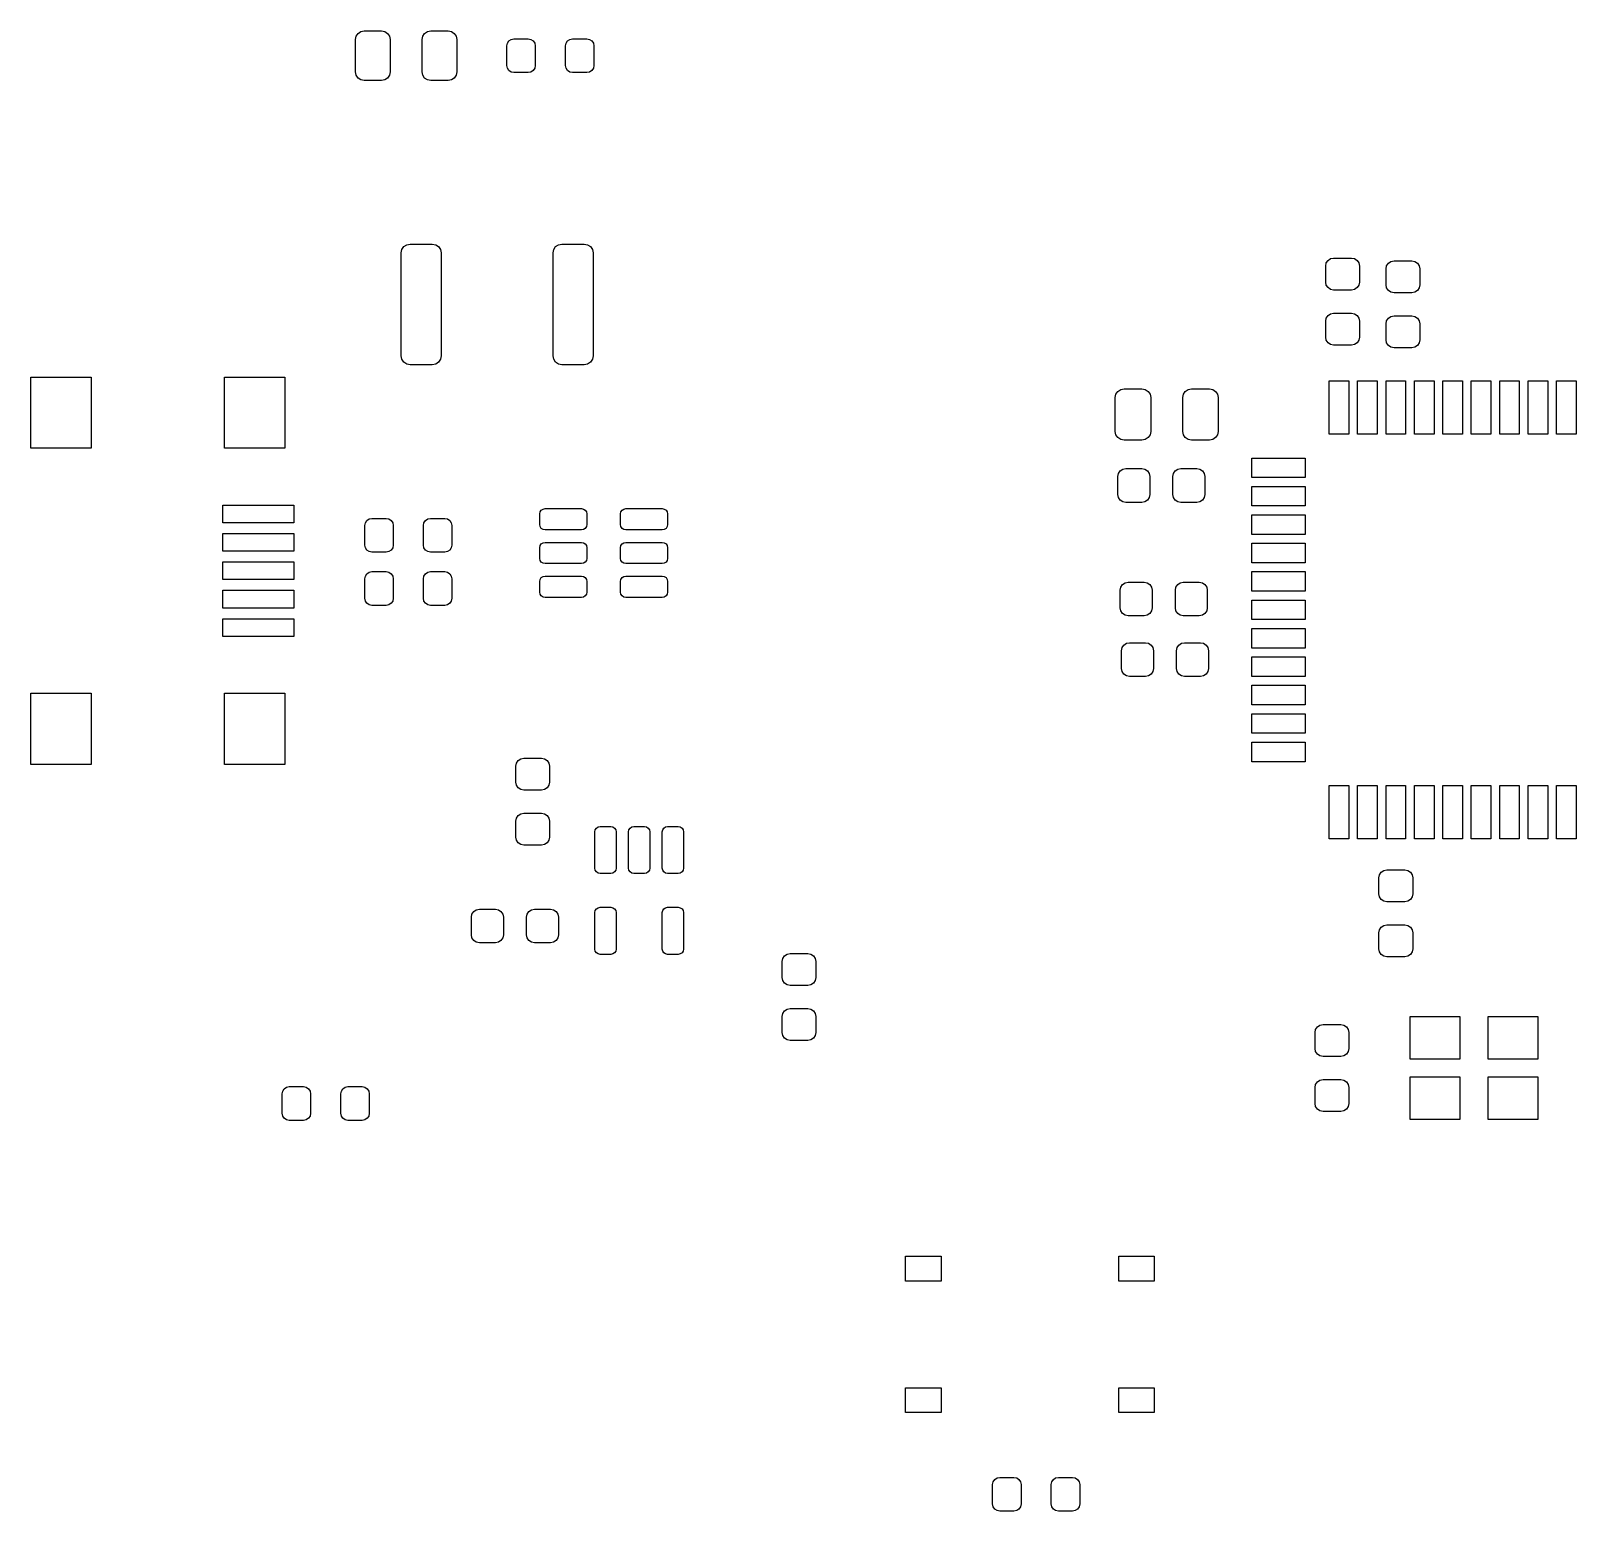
# Model space of a CAD drawing. Extents: x 98.9 to 186.3, y -141.5 to -56.6.
# Drawn here: x 98.88 to 142.38, y -141.47 to -99.8 of the extents above; entities that cross this region are included whole.
import ezdxf

# ---------------------------------------------------------------- set-up
doc = ezdxf.new("R2010")
doc.units = 0
doc.layers.add('BLACK', color=7, linetype='CONTINUOUS')

msp = doc.modelspace()

# ---------------------------------------------------------------- linework, layer by layer
at = {"layer": 'BLACK', "linetype": 'CONTINUOUS'}
for p, q in [((108.012, -100.044), (108.031, -99.9505)), ((108.012, -100.956), (108.012, -100.044)), ((108.031, -99.9505), (108.084, -99.8714)), ((108.084, -99.8714), (108.163, -99.8186)), ((108.163, -99.8186), (108.256, -99.8)), ((108.256, -99.8), (108.744, -99.8)), ((108.744, -99.8), (108.837, -99.8186)), ((108.837, -99.8186), (108.916, -99.8714)), ((108.916, -99.8714), (108.969, -99.9505)), ((108.969, -99.9505), (108.987, -100.044)), ((108.987, -100.044), (108.987, -100.956)), ((109.887, -100.044), (109.906, -99.9505)), ((109.887, -100.956), (109.887, -100.044)), ((109.906, -99.9505), (109.959, -99.8714)), ((109.959, -99.8714), (110.038, -99.8186)), ((110.038, -99.8186), (110.131, -99.8)), ((110.131, -99.8), (110.619, -99.8)), ((110.619, -99.8), (110.712, -99.8186)), ((110.712, -99.8186), (110.791, -99.8714)), ((110.791, -99.8714), (110.844, -99.9505)), ((110.844, -99.9505), (110.862, -100.044)), ((110.862, -100.044), (110.862, -100.956)), ((112.334, -100.084), (112.398, -100.04)), ((112.398, -100.04), (112.475, -100.025)), ((112.475, -100.025), (112.875, -100.025)), ((112.875, -100.025), (112.952, -100.04)), ((112.952, -100.04), (113.016, -100.084)), ((113.984, -100.084), (114.048, -100.04)), ((114.048, -100.04), (114.125, -100.025)), ((114.125, -100.025), (114.525, -100.025)), ((114.525, -100.025), (114.602, -100.04)), ((114.602, -100.04), (114.666, -100.084)), ((112.275, -100.225), (112.29, -100.148)), ((112.275, -100.775), (112.275, -100.225)), ((112.29, -100.148), (112.334, -100.084)), ((113.016, -100.084), (113.06, -100.148)), ((113.06, -100.148), (113.075, -100.225)), ((113.075, -100.225), (113.075, -100.775)), ((113.925, -100.225), (113.94, -100.148)), ((113.925, -100.775), (113.925, -100.225)), ((113.94, -100.148), (113.984, -100.084)), ((114.666, -100.084), (114.71, -100.148)), ((114.71, -100.148), (114.725, -100.225)), ((114.725, -100.225), (114.725, -100.775)), ((112.29, -100.852), (112.275, -100.775)), ((112.334, -100.916), (112.29, -100.852)), ((112.398, -100.96), (112.334, -100.916)), ((113.016, -100.916), (112.952, -100.96)), ((113.06, -100.852), (113.016, -100.916)), ((113.075, -100.775), (113.06, -100.852)), ((113.94, -100.852), (113.925, -100.775)), ((113.984, -100.916), (113.94, -100.852)), ((114.048, -100.96), (113.984, -100.916)), ((114.666, -100.916), (114.602, -100.96)), ((114.71, -100.852), (114.666, -100.916)), ((114.725, -100.775), (114.71, -100.852)), ((108.031, -101.05), (108.012, -100.956)), ((108.084, -101.129), (108.031, -101.05)), ((108.163, -101.181), (108.084, -101.129)), ((108.256, -101.2), (108.163, -101.181)), ((108.744, -101.2), (108.256, -101.2)), ((108.837, -101.181), (108.744, -101.2)), ((108.916, -101.129), (108.837, -101.181)), ((108.969, -101.05), (108.916, -101.129)), ((108.987, -100.956), (108.969, -101.05)), ((109.906, -101.05), (109.887, -100.956)), ((109.959, -101.129), (109.906, -101.05)), ((110.038, -101.181), (109.959, -101.129)), ((110.131, -101.2), (110.038, -101.181)), ((110.619, -101.2), (110.131, -101.2)), ((110.712, -101.181), (110.619, -101.2)), ((110.791, -101.129), (110.712, -101.181)), ((110.844, -101.05), (110.791, -101.129)), ((110.862, -100.956), (110.844, -101.05)), ((112.475, -100.975), (112.398, -100.96)), ((112.875, -100.975), (112.475, -100.975)), ((112.952, -100.96), (112.875, -100.975)), ((114.125, -100.975), (114.048, -100.96)), ((114.525, -100.975), (114.125, -100.975)), ((114.602, -100.96), (114.525, -100.975)), ((109.3, -106.05), (109.319, -105.954)), ((109.3, -108.95), (109.3, -106.05)), ((109.319, -105.954), (109.373, -105.873)), ((109.373, -105.873), (109.454, -105.819)), ((109.454, -105.819), (109.55, -105.8)), ((109.55, -105.8), (110.175, -105.8)), ((110.175, -105.8), (110.271, -105.819)), ((110.271, -105.819), (110.352, -105.873)), ((110.352, -105.873), (110.406, -105.954)), ((110.406, -105.954), (110.425, -106.05)), ((110.425, -106.05), (110.425, -108.95)), ((113.575, -106.05), (113.594, -105.954)), ((113.575, -108.95), (113.575, -106.05)), ((113.594, -105.954), (113.648, -105.873)), ((113.648, -105.873), (113.729, -105.819)), ((113.729, -105.819), (113.825, -105.8)), ((113.825, -105.8), (114.45, -105.8)), ((114.45, -105.8), (114.546, -105.819)), ((114.546, -105.819), (114.627, -105.873)), ((114.627, -105.873), (114.681, -105.954)), ((114.681, -105.954), (114.7, -106.05)), ((114.7, -106.05), (114.7, -108.95)), ((135.325, -106.42), (135.342, -106.334)), ((135.325, -106.87), (135.325, -106.42)), ((135.342, -106.334), (135.391, -106.261)), ((135.391, -106.261), (135.464, -106.212)), ((135.464, -106.212), (135.55, -106.195)), ((135.55, -106.195), (136.05, -106.195)), ((136.05, -106.195), (136.136, -106.212)), ((136.136, -106.212), (136.209, -106.261)), ((136.209, -106.261), (136.258, -106.334)), ((136.258, -106.334), (136.275, -106.42)), ((136.275, -106.42), (136.275, -106.87)), ((137.025, -106.5), (137.042, -106.414)), ((137.025, -106.95), (137.025, -106.5)), ((137.042, -106.414), (137.091, -106.341)), ((137.091, -106.341), (137.164, -106.292)), ((137.164, -106.292), (137.25, -106.275)), ((137.25, -106.275), (137.75, -106.275)), ((137.75, -106.275), (137.836, -106.292)), ((137.836, -106.292), (137.909, -106.341)), ((137.909, -106.341), (137.958, -106.414)), ((137.958, -106.414), (137.975, -106.5)), ((137.975, -106.5), (137.975, -106.95)), ((135.342, -106.956), (135.325, -106.87)), ((135.391, -107.029), (135.342, -106.956)), ((136.258, -106.956), (136.209, -107.029)), ((136.275, -106.87), (136.258, -106.956)), ((137.042, -107.036), (137.025, -106.95)), ((137.975, -106.95), (137.958, -107.036)), ((135.464, -107.078), (135.391, -107.029)), ((135.55, -107.095), (135.464, -107.078)), ((136.05, -107.095), (135.55, -107.095)), ((136.136, -107.078), (136.05, -107.095)), ((136.209, -107.029), (136.136, -107.078)), ((137.091, -107.109), (137.042, -107.036)), ((137.164, -107.158), (137.091, -107.109)), ((137.25, -107.175), (137.164, -107.158)), ((137.75, -107.175), (137.25, -107.175)), ((137.836, -107.158), (137.75, -107.175)), ((137.909, -107.109), (137.836, -107.158)), ((137.958, -107.036), (137.909, -107.109)), ((135.342, -107.884), (135.391, -107.811)), ((135.391, -107.811), (135.464, -107.762)), ((135.464, -107.762), (135.55, -107.745)), ((135.55, -107.745), (136.05, -107.745)), ((136.05, -107.745), (136.136, -107.762)), ((136.136, -107.762), (136.209, -107.811)), ((136.209, -107.811), (136.258, -107.884)), ((137.091, -107.891), (137.164, -107.842)), ((137.164, -107.842), (137.25, -107.825)), ((137.25, -107.825), (137.75, -107.825)), ((137.75, -107.825), (137.836, -107.842)), ((137.836, -107.842), (137.909, -107.891)), ((135.325, -107.97), (135.342, -107.884)), ((135.325, -108.42), (135.325, -107.97)), ((136.258, -107.884), (136.275, -107.97)), ((136.275, -107.97), (136.275, -108.42)), ((137.025, -108.05), (137.042, -107.964)), ((137.025, -108.5), (137.025, -108.05)), ((137.042, -107.964), (137.091, -107.891)), ((137.909, -107.891), (137.958, -107.964)), ((137.958, -107.964), (137.975, -108.05)), ((137.975, -108.05), (137.975, -108.5)), ((135.342, -108.506), (135.325, -108.42)), ((135.391, -108.579), (135.342, -108.506)), ((135.464, -108.628), (135.391, -108.579)), ((135.55, -108.645), (135.464, -108.628)), ((136.05, -108.645), (135.55, -108.645)), ((136.136, -108.628), (136.05, -108.645)), ((136.209, -108.579), (136.136, -108.628)), ((136.258, -108.506), (136.209, -108.579)), ((136.275, -108.42), (136.258, -108.506)), ((137.042, -108.586), (137.025, -108.5)), ((137.091, -108.659), (137.042, -108.586)), ((137.164, -108.708), (137.091, -108.659)), ((137.25, -108.725), (137.164, -108.708)), ((137.75, -108.725), (137.25, -108.725)), ((137.836, -108.708), (137.75, -108.725)), ((137.909, -108.659), (137.836, -108.708)), ((137.958, -108.586), (137.909, -108.659)), ((137.975, -108.5), (137.958, -108.586)), ((109.319, -109.046), (109.3, -108.95)), ((109.373, -109.127), (109.319, -109.046)), ((109.454, -109.181), (109.373, -109.127)), ((109.55, -109.2), (109.454, -109.181)), ((110.271, -109.181), (110.175, -109.2)), ((110.352, -109.127), (110.271, -109.181)), ((110.406, -109.046), (110.352, -109.127)), ((110.425, -108.95), (110.406, -109.046)), ((113.594, -109.046), (113.575, -108.95)), ((113.648, -109.127), (113.594, -109.046)), ((113.729, -109.181), (113.648, -109.127)), ((113.825, -109.2), (113.729, -109.181)), ((114.546, -109.181), (114.45, -109.2)), ((114.627, -109.127), (114.546, -109.181)), ((114.681, -109.046), (114.627, -109.127)), ((114.7, -108.95), (114.681, -109.046)), ((98.875, -111.55), (98.875, -109.55)), ((98.875, -109.55), (100.575, -109.55)), ((100.575, -109.55), (100.575, -111.55)), ((104.325, -111.55), (104.325, -109.55)), ((104.325, -109.55), (106.025, -109.55)), ((106.025, -109.55), (106.025, -111.55)), ((110.175, -109.2), (109.55, -109.2)), ((114.45, -109.2), (113.825, -109.2)), ((129.4, -110.125), (129.419, -110.029)), ((129.419, -110.029), (129.473, -109.948)), ((129.473, -109.948), (129.554, -109.894)), ((129.554, -109.894), (129.65, -109.875)), ((129.65, -109.875), (130.15, -109.875)), ((130.15, -109.875), (130.246, -109.894)), ((130.246, -109.894), (130.327, -109.948)), ((130.327, -109.948), (130.381, -110.029)), ((130.381, -110.029), (130.4, -110.125)), ((131.3, -110.125), (131.319, -110.029)), ((131.319, -110.029), (131.373, -109.948)), ((131.373, -109.948), (131.454, -109.894)), ((131.454, -109.894), (131.55, -109.875)), ((131.55, -109.875), (132.05, -109.875)), ((132.05, -109.875), (132.146, -109.894)), ((132.146, -109.894), (132.227, -109.948)), ((132.227, -109.948), (132.281, -110.029)), ((132.281, -110.029), (132.3, -110.125)), ((135.425, -111.15), (135.425, -109.65)), ((135.425, -109.65), (135.975, -109.65)), ((135.975, -109.65), (135.975, -111.15)), ((136.225, -111.15), (136.225, -109.65)), ((136.225, -109.65), (136.775, -109.65)), ((136.775, -109.65), (136.775, -111.15)), ((137.025, -111.15), (137.025, -109.65)), ((137.025, -109.65), (137.575, -109.65)), ((137.575, -109.65), (137.575, -111.15)), ((137.825, -111.15), (137.825, -109.65)), ((137.825, -109.65), (138.375, -109.65)), ((138.375, -109.65), (138.375, -111.15)), ((138.625, -111.15), (138.625, -109.65)), ((138.625, -109.65), (139.175, -109.65)), ((139.175, -109.65), (139.175, -111.15)), ((139.425, -111.15), (139.425, -109.65)), ((139.425, -109.65), (139.975, -109.65)), ((139.975, -109.65), (139.975, -111.15)), ((140.225, -111.15), (140.225, -109.65)), ((140.225, -109.65), (140.775, -109.65)), ((140.775, -109.65), (140.775, -111.15)), ((141.025, -111.15), (141.025, -109.65)), ((141.025, -109.65), (141.575, -109.65)), ((141.575, -109.65), (141.575, -111.15)), ((141.825, -111.15), (141.825, -109.65)), ((141.825, -109.65), (142.375, -109.65)), ((142.375, -109.65), (142.375, -111.15)), ((129.4, -111.075), (129.4, -110.125)), ((130.4, -110.125), (130.4, -111.075)), ((131.3, -111.075), (131.3, -110.125)), ((132.3, -110.125), (132.3, -111.075)), ((129.419, -111.171), (129.4, -111.075)), ((129.473, -111.252), (129.419, -111.171)), ((129.554, -111.306), (129.473, -111.252)), ((129.65, -111.325), (129.554, -111.306)), ((130.15, -111.325), (129.65, -111.325)), ((130.246, -111.306), (130.15, -111.325)), ((130.327, -111.252), (130.246, -111.306)), ((130.381, -111.171), (130.327, -111.252)), ((130.4, -111.075), (130.381, -111.171)), ((131.319, -111.171), (131.3, -111.075)), ((131.373, -111.252), (131.319, -111.171)), ((131.454, -111.306), (131.373, -111.252)), ((131.55, -111.325), (131.454, -111.306)), ((132.05, -111.325), (131.55, -111.325)), ((132.146, -111.306), (132.05, -111.325)), ((132.227, -111.252), (132.146, -111.306)), ((132.281, -111.171), (132.227, -111.252)), ((132.3, -111.075), (132.281, -111.171)), ((135.975, -111.15), (135.425, -111.15)), ((136.775, -111.15), (136.225, -111.15)), ((137.575, -111.15), (137.025, -111.15)), ((138.375, -111.15), (137.825, -111.15)), ((139.175, -111.15), (138.625, -111.15)), ((139.975, -111.15), (139.425, -111.15)), ((140.775, -111.15), (140.225, -111.15)), ((141.575, -111.15), (141.025, -111.15)), ((142.375, -111.15), (141.825, -111.15)), ((100.575, -111.55), (98.875, -111.55)), ((106.025, -111.55), (104.325, -111.55)), ((129.492, -112.264), (129.541, -112.191)), ((129.541, -112.191), (129.614, -112.142)), ((129.614, -112.142), (129.7, -112.125)), ((129.7, -112.125), (130.15, -112.125)), ((130.15, -112.125), (130.236, -112.142)), ((130.236, -112.142), (130.309, -112.191)), ((130.309, -112.191), (130.358, -112.264)), ((131.042, -112.264), (131.091, -112.191)), ((131.091, -112.191), (131.164, -112.142)), ((131.164, -112.142), (131.25, -112.125)), ((131.25, -112.125), (131.7, -112.125)), ((131.7, -112.125), (131.786, -112.142)), ((131.786, -112.142), (131.859, -112.191)), ((131.859, -112.191), (131.908, -112.264)), ((133.25, -112.375), (133.25, -111.825)), ((133.25, -111.825), (134.75, -111.825)), ((134.75, -111.825), (134.75, -112.375)), ((129.475, -112.35), (129.492, -112.264)), ((129.475, -112.85), (129.475, -112.35)), ((130.358, -112.264), (130.375, -112.35)), ((130.375, -112.35), (130.375, -112.85)), ((131.025, -112.35), (131.042, -112.264)), ((131.025, -112.85), (131.025, -112.35)), ((131.908, -112.264), (131.925, -112.35)), ((131.925, -112.35), (131.925, -112.85)), ((134.75, -112.375), (133.25, -112.375)), ((133.25, -113.175), (133.25, -112.625)), ((133.25, -112.625), (134.75, -112.625)), ((134.75, -112.625), (134.75, -113.175)), ((129.492, -112.936), (129.475, -112.85)), ((129.541, -113.009), (129.492, -112.936)), ((129.614, -113.058), (129.541, -113.009)), ((129.7, -113.075), (129.614, -113.058)), ((130.15, -113.075), (129.7, -113.075)), ((130.236, -113.058), (130.15, -113.075)), ((130.309, -113.009), (130.236, -113.058)), ((130.358, -112.936), (130.309, -113.009)), ((130.375, -112.85), (130.358, -112.936)), ((131.042, -112.936), (131.025, -112.85)), ((131.091, -113.009), (131.042, -112.936)), ((131.164, -113.058), (131.091, -113.009)), ((131.25, -113.075), (131.164, -113.058)), ((131.7, -113.075), (131.25, -113.075)), ((131.786, -113.058), (131.7, -113.075)), ((131.859, -113.009), (131.786, -113.058)), ((131.908, -112.936), (131.859, -113.009)), ((131.925, -112.85), (131.908, -112.936)), ((104.275, -113.65), (104.275, -113.15)), ((104.275, -113.15), (106.275, -113.15)), ((106.275, -113.15), (106.275, -113.65)), ((108.398, -113.54), (108.475, -113.525)), ((108.475, -113.525), (108.875, -113.525)), ((108.875, -113.525), (108.952, -113.54)), ((110.048, -113.54), (110.125, -113.525)), ((110.125, -113.525), (110.525, -113.525)), ((110.525, -113.525), (110.602, -113.54)), ((113.2, -113.4), (113.211, -113.343)), ((113.2, -113.7), (113.2, -113.4)), ((113.211, -113.343), (113.244, -113.294)), ((113.244, -113.294), (113.293, -113.261)), ((113.293, -113.261), (113.35, -113.25)), ((113.35, -113.25), (114.375, -113.25)), ((114.375, -113.25), (114.432, -113.261)), ((114.432, -113.261), (114.481, -113.294)), ((114.481, -113.294), (114.514, -113.343)), ((114.514, -113.343), (114.525, -113.4)), ((114.525, -113.4), (114.525, -113.7)), ((115.475, -113.4), (115.486, -113.343)), ((115.475, -113.7), (115.475, -113.4)), ((115.486, -113.343), (115.519, -113.294)), ((115.519, -113.294), (115.568, -113.261)), ((115.568, -113.261), (115.625, -113.25)), ((115.625, -113.25), (116.65, -113.25)), ((116.65, -113.25), (116.707, -113.261)), ((116.707, -113.261), (116.756, -113.294)), ((116.756, -113.294), (116.789, -113.343)), ((116.789, -113.343), (116.8, -113.4)), ((116.8, -113.4), (116.8, -113.7)), ((134.75, -113.175), (133.25, -113.175)), ((133.25, -113.975), (133.25, -113.425)), ((133.25, -113.425), (134.75, -113.425)), ((134.75, -113.425), (134.75, -113.975)), ((106.275, -113.65), (104.275, -113.65)), ((104.275, -114.45), (104.275, -113.95)), ((104.275, -113.95), (106.275, -113.95)), ((106.275, -113.95), (106.275, -114.45)), ((108.275, -113.725), (108.29, -113.648)), ((108.275, -114.275), (108.275, -113.725)), ((108.29, -113.648), (108.334, -113.584)), ((108.334, -113.584), (108.398, -113.54)), ((108.952, -113.54), (109.016, -113.584)), ((109.016, -113.584), (109.06, -113.648)), ((109.06, -113.648), (109.075, -113.725)), ((109.075, -113.725), (109.075, -114.275)), ((109.925, -113.725), (109.94, -113.648)), ((109.925, -114.275), (109.925, -113.725)), ((109.94, -113.648), (109.984, -113.584)), ((109.984, -113.584), (110.048, -113.54)), ((110.602, -113.54), (110.666, -113.584)), ((110.666, -113.584), (110.71, -113.648)), ((110.71, -113.648), (110.725, -113.725)), ((110.725, -113.725), (110.725, -114.275)), ((113.211, -113.757), (113.2, -113.7)), ((113.244, -113.806), (113.211, -113.757)), ((113.293, -113.839), (113.244, -113.806)), ((113.35, -113.85), (113.293, -113.839)), ((114.375, -113.85), (113.35, -113.85)), ((114.432, -113.839), (114.375, -113.85)), ((114.481, -113.806), (114.432, -113.839)), ((114.514, -113.757), (114.481, -113.806)), ((114.525, -113.7), (114.514, -113.757)), ((115.486, -113.757), (115.475, -113.7)), ((115.519, -113.806), (115.486, -113.757)), ((115.568, -113.839), (115.519, -113.806)), ((115.625, -113.85), (115.568, -113.839)), ((116.65, -113.85), (115.625, -113.85)), ((116.707, -113.839), (116.65, -113.85)), ((116.756, -113.806), (116.707, -113.839)), ((116.789, -113.757), (116.756, -113.806)), ((116.8, -113.7), (116.789, -113.757)), ((108.29, -114.352), (108.275, -114.275)), ((108.334, -114.416), (108.29, -114.352)), ((109.06, -114.352), (109.016, -114.416)), ((109.075, -114.275), (109.06, -114.352)), ((109.94, -114.352), (109.925, -114.275)), ((109.984, -114.416), (109.94, -114.352)), ((110.71, -114.352), (110.666, -114.416)), ((110.725, -114.275), (110.71, -114.352)), ((113.2, -114.35), (113.211, -114.293)), ((113.2, -114.65), (113.2, -114.35)), ((113.211, -114.293), (113.244, -114.244)), ((113.244, -114.244), (113.293, -114.211)), ((113.293, -114.211), (113.35, -114.2)), ((113.35, -114.2), (114.375, -114.2)), ((114.375, -114.2), (114.432, -114.211)), ((114.432, -114.211), (114.481, -114.244)), ((114.481, -114.244), (114.514, -114.293)), ((114.514, -114.293), (114.525, -114.35)), ((114.525, -114.35), (114.525, -114.65)), ((115.475, -114.35), (115.486, -114.293)), ((115.475, -114.65), (115.475, -114.35)), ((115.486, -114.293), (115.519, -114.244)), ((115.519, -114.244), (115.568, -114.211)), ((115.568, -114.211), (115.625, -114.2)), ((115.625, -114.2), (116.65, -114.2)), ((116.65, -114.2), (116.707, -114.211)), ((116.707, -114.211), (116.756, -114.244)), ((116.756, -114.244), (116.789, -114.293)), ((116.789, -114.293), (116.8, -114.35)), ((116.8, -114.35), (116.8, -114.65)), ((134.75, -113.975), (133.25, -113.975)), ((133.25, -114.775), (133.25, -114.225)), ((133.25, -114.225), (134.75, -114.225)), ((134.75, -114.225), (134.75, -114.775)), ((106.275, -114.45), (104.275, -114.45)), ((104.275, -115.25), (104.275, -114.75)), ((104.275, -114.75), (106.275, -114.75)), ((106.275, -114.75), (106.275, -115.25)), ((108.398, -114.46), (108.334, -114.416)), ((108.475, -114.475), (108.398, -114.46)), ((108.875, -114.475), (108.475, -114.475)), ((108.952, -114.46), (108.875, -114.475)), ((109.016, -114.416), (108.952, -114.46)), ((110.048, -114.46), (109.984, -114.416)), ((110.125, -114.475), (110.048, -114.46)), ((110.525, -114.475), (110.125, -114.475)), ((110.602, -114.46), (110.525, -114.475)), ((110.666, -114.416), (110.602, -114.46)), ((113.211, -114.707), (113.2, -114.65)), ((113.244, -114.756), (113.211, -114.707)), ((113.293, -114.789), (113.244, -114.756)), ((113.35, -114.8), (113.293, -114.789)), ((114.375, -114.8), (113.35, -114.8)), ((114.432, -114.789), (114.375, -114.8)), ((114.481, -114.756), (114.432, -114.789)), ((114.514, -114.707), (114.481, -114.756)), ((114.525, -114.65), (114.514, -114.707)), ((115.486, -114.707), (115.475, -114.65)), ((115.519, -114.756), (115.486, -114.707)), ((115.568, -114.789), (115.519, -114.756)), ((115.625, -114.8), (115.568, -114.789)), ((116.65, -114.8), (115.625, -114.8)), ((116.707, -114.789), (116.65, -114.8)), ((116.756, -114.756), (116.707, -114.789)), ((116.789, -114.707), (116.756, -114.756)), ((116.8, -114.65), (116.789, -114.707)), ((134.75, -114.775), (133.25, -114.775)), ((106.275, -115.25), (104.275, -115.25)), ((108.275, -115.225), (108.29, -115.148)), ((108.275, -115.775), (108.275, -115.225)), ((108.29, -115.148), (108.334, -115.084)), ((108.334, -115.084), (108.398, -115.04)), ((108.398, -115.04), (108.475, -115.025)), ((108.475, -115.025), (108.875, -115.025)), ((108.875, -115.025), (108.952, -115.04)), ((108.952, -115.04), (109.016, -115.084)), ((109.016, -115.084), (109.06, -115.148)), ((109.06, -115.148), (109.075, -115.225)), ((109.075, -115.225), (109.075, -115.775)), ((109.925, -115.225), (109.94, -115.148)), ((109.925, -115.775), (109.925, -115.225)), ((109.94, -115.148), (109.984, -115.084)), ((109.984, -115.084), (110.048, -115.04)), ((110.048, -115.04), (110.125, -115.025)), ((110.125, -115.025), (110.525, -115.025)), ((110.525, -115.025), (110.602, -115.04)), ((110.602, -115.04), (110.666, -115.084)), ((110.666, -115.084), (110.71, -115.148)), ((110.71, -115.148), (110.725, -115.225)), ((110.725, -115.225), (110.725, -115.775)), ((113.2, -115.3), (113.211, -115.243)), ((113.211, -115.243), (113.244, -115.194)), ((113.244, -115.194), (113.293, -115.161)), ((113.293, -115.161), (113.35, -115.15)), ((113.35, -115.15), (114.375, -115.15)), ((114.375, -115.15), (114.432, -115.161)), ((114.432, -115.161), (114.481, -115.194)), ((114.481, -115.194), (114.514, -115.243)), ((114.514, -115.243), (114.525, -115.3)), ((115.475, -115.3), (115.486, -115.243)), ((115.486, -115.243), (115.519, -115.194)), ((115.519, -115.194), (115.568, -115.161)), ((115.568, -115.161), (115.625, -115.15)), ((115.625, -115.15), (116.65, -115.15)), ((116.65, -115.15), (116.707, -115.161)), ((116.707, -115.161), (116.756, -115.194)), ((116.756, -115.194), (116.789, -115.243)), ((116.789, -115.243), (116.8, -115.3)), ((133.25, -115.575), (133.25, -115.025)), ((133.25, -115.025), (134.75, -115.025)), ((134.75, -115.025), (134.75, -115.575)), ((104.275, -116.05), (104.275, -115.55)), ((104.275, -115.55), (106.275, -115.55)), ((106.275, -115.55), (106.275, -116.05)), ((113.2, -115.6), (113.2, -115.3)), ((113.211, -115.657), (113.2, -115.6)), ((113.244, -115.706), (113.211, -115.657)), ((113.293, -115.739), (113.244, -115.706)), ((114.481, -115.706), (114.432, -115.739)), ((114.514, -115.657), (114.481, -115.706)), ((114.525, -115.6), (114.514, -115.657)), ((114.525, -115.3), (114.525, -115.6)), ((115.475, -115.6), (115.475, -115.3)), ((115.486, -115.657), (115.475, -115.6)), ((115.519, -115.706), (115.486, -115.657)), ((115.568, -115.739), (115.519, -115.706)), ((116.756, -115.706), (116.707, -115.739)), ((116.789, -115.657), (116.756, -115.706)), ((116.8, -115.6), (116.789, -115.657)), ((116.8, -115.3), (116.8, -115.6)), ((129.543, -115.546), (129.56, -115.46)), ((129.543, -116.046), (129.543, -115.546)), ((129.56, -115.46), (129.609, -115.387)), ((129.609, -115.387), (129.682, -115.338)), ((129.682, -115.338), (129.768, -115.321)), ((129.768, -115.321), (130.218, -115.321)), ((130.218, -115.321), (130.304, -115.338)), ((130.304, -115.338), (130.377, -115.387)), ((130.377, -115.387), (130.426, -115.46)), ((130.426, -115.46), (130.443, -115.546)), ((130.443, -115.546), (130.443, -116.046)), ((131.093, -115.546), (131.11, -115.46)), ((131.093, -116.046), (131.093, -115.546)), ((131.11, -115.46), (131.159, -115.387)), ((131.159, -115.387), (131.232, -115.338)), ((131.232, -115.338), (131.318, -115.321)), ((131.318, -115.321), (131.768, -115.321)), ((131.768, -115.321), (131.854, -115.338)), ((131.854, -115.338), (131.927, -115.387)), ((131.927, -115.387), (131.976, -115.46)), ((131.976, -115.46), (131.993, -115.546)), ((131.993, -115.546), (131.993, -116.046)), ((134.75, -115.575), (133.25, -115.575)), ((106.275, -116.05), (104.275, -116.05)), ((108.29, -115.852), (108.275, -115.775)), ((108.334, -115.916), (108.29, -115.852)), ((108.398, -115.96), (108.334, -115.916)), ((108.475, -115.975), (108.398, -115.96)), ((108.875, -115.975), (108.475, -115.975)), ((108.952, -115.96), (108.875, -115.975)), ((109.016, -115.916), (108.952, -115.96)), ((109.06, -115.852), (109.016, -115.916)), ((109.075, -115.775), (109.06, -115.852)), ((109.94, -115.852), (109.925, -115.775)), ((109.984, -115.916), (109.94, -115.852)), ((110.048, -115.96), (109.984, -115.916)), ((110.125, -115.975), (110.048, -115.96)), ((110.525, -115.975), (110.125, -115.975)), ((110.602, -115.96), (110.525, -115.975)), ((110.666, -115.916), (110.602, -115.96)), ((110.71, -115.852), (110.666, -115.916)), ((110.725, -115.775), (110.71, -115.852)), ((113.35, -115.75), (113.293, -115.739)), ((114.375, -115.75), (113.35, -115.75)), ((114.432, -115.739), (114.375, -115.75)), ((115.625, -115.75), (115.568, -115.739)), ((116.65, -115.75), (115.625, -115.75)), ((116.707, -115.739), (116.65, -115.75)), ((129.56, -116.132), (129.543, -116.046)), ((129.609, -116.205), (129.56, -116.132)), ((130.426, -116.132), (130.377, -116.205)), ((130.443, -116.046), (130.426, -116.132)), ((131.11, -116.132), (131.093, -116.046)), ((131.159, -116.205), (131.11, -116.132)), ((131.976, -116.132), (131.927, -116.205)), ((131.993, -116.046), (131.976, -116.132)), ((133.25, -116.375), (133.25, -115.825)), ((133.25, -115.825), (134.75, -115.825)), ((134.75, -115.825), (134.75, -116.375)), ((104.275, -116.85), (104.275, -116.35)), ((104.275, -116.35), (106.275, -116.35)), ((106.275, -116.35), (106.275, -116.85)), ((129.682, -116.254), (129.609, -116.205)), ((129.768, -116.271), (129.682, -116.254)), ((130.218, -116.271), (129.768, -116.271)), ((130.304, -116.254), (130.218, -116.271)), ((130.377, -116.205), (130.304, -116.254)), ((131.232, -116.254), (131.159, -116.205)), ((131.318, -116.271), (131.232, -116.254)), ((131.768, -116.271), (131.318, -116.271)), ((131.854, -116.254), (131.768, -116.271)), ((131.927, -116.205), (131.854, -116.254)), ((134.75, -116.375), (133.25, -116.375)), ((106.275, -116.85), (104.275, -116.85)), ((133.25, -117.175), (133.25, -116.625)), ((133.25, -116.625), (134.75, -116.625)), ((134.75, -116.625), (134.75, -117.175)), ((129.575, -117.25), (129.592, -117.164)), ((129.575, -117.75), (129.575, -117.25)), ((129.592, -117.164), (129.641, -117.091)), ((129.641, -117.091), (129.714, -117.042)), ((129.714, -117.042), (129.8, -117.025)), ((129.8, -117.025), (130.25, -117.025)), ((130.25, -117.025), (130.336, -117.042)), ((130.336, -117.042), (130.409, -117.091)), ((130.409, -117.091), (130.458, -117.164)), ((130.458, -117.164), (130.475, -117.25)), ((130.475, -117.25), (130.475, -117.75)), ((131.125, -117.25), (131.142, -117.164)), ((131.125, -117.75), (131.125, -117.25)), ((131.142, -117.164), (131.191, -117.091)), ((131.191, -117.091), (131.264, -117.042)), ((131.264, -117.042), (131.35, -117.025)), ((131.35, -117.025), (131.8, -117.025)), ((131.8, -117.025), (131.886, -117.042)), ((131.886, -117.042), (131.959, -117.091)), ((131.959, -117.091), (132.008, -117.164)), ((132.008, -117.164), (132.025, -117.25)), ((132.025, -117.25), (132.025, -117.75)), ((134.75, -117.175), (133.25, -117.175)), ((133.25, -117.975), (133.25, -117.425)), ((133.25, -117.425), (134.75, -117.425)), ((134.75, -117.425), (134.75, -117.975)), ((129.592, -117.836), (129.575, -117.75)), ((129.641, -117.909), (129.592, -117.836)), ((130.458, -117.836), (130.409, -117.909)), ((130.475, -117.75), (130.458, -117.836)), ((131.142, -117.836), (131.125, -117.75)), ((131.191, -117.909), (131.142, -117.836)), ((132.008, -117.836), (131.959, -117.909)), ((132.025, -117.75), (132.008, -117.836)), ((129.714, -117.958), (129.641, -117.909)), ((129.8, -117.975), (129.714, -117.958)), ((130.25, -117.975), (129.8, -117.975)), ((130.336, -117.958), (130.25, -117.975)), ((130.409, -117.909), (130.336, -117.958)), ((131.264, -117.958), (131.191, -117.909)), ((131.35, -117.975), (131.264, -117.958)), ((131.8, -117.975), (131.35, -117.975)), ((131.886, -117.958), (131.8, -117.975)), ((131.959, -117.909), (131.886, -117.958)), ((134.75, -117.975), (133.25, -117.975)), ((133.25, -118.775), (133.25, -118.225)), ((133.25, -118.225), (134.75, -118.225)), ((134.75, -118.225), (134.75, -118.775)), ((98.875, -120.45), (98.875, -118.45)), ((98.875, -118.45), (100.575, -118.45)), ((100.575, -118.45), (100.575, -120.45)), ((104.325, -120.45), (104.325, -118.45)), ((104.325, -118.45), (106.025, -118.45)), ((106.025, -118.45), (106.025, -120.45)), ((134.75, -118.775), (133.25, -118.775)), ((133.25, -119.575), (133.25, -119.025)), ((133.25, -119.025), (134.75, -119.025)), ((134.75, -119.025), (134.75, -119.575)), ((134.75, -119.575), (133.25, -119.575)), ((133.25, -120.375), (133.25, -119.825)), ((133.25, -119.825), (134.75, -119.825)), ((134.75, -119.825), (134.75, -120.375)), ((100.575, -120.45), (98.875, -120.45)), ((106.025, -120.45), (104.325, -120.45)), ((112.525, -120.5), (112.542, -120.414)), ((112.542, -120.414), (112.591, -120.341)), ((112.591, -120.341), (112.664, -120.292)), ((112.664, -120.292), (112.75, -120.275)), ((112.75, -120.275), (113.25, -120.275)), ((113.25, -120.275), (113.336, -120.292)), ((113.336, -120.292), (113.409, -120.341)), ((113.409, -120.341), (113.458, -120.414)), ((113.458, -120.414), (113.475, -120.5)), ((134.75, -120.375), (133.25, -120.375)), ((112.525, -120.95), (112.525, -120.5)), ((113.475, -120.5), (113.475, -120.95)), ((112.542, -121.036), (112.525, -120.95)), ((112.591, -121.109), (112.542, -121.036)), ((112.664, -121.158), (112.591, -121.109)), ((112.75, -121.175), (112.664, -121.158)), ((113.25, -121.175), (112.75, -121.175)), ((113.336, -121.158), (113.25, -121.175)), ((113.409, -121.109), (113.336, -121.158)), ((113.458, -121.036), (113.409, -121.109)), ((113.475, -120.95), (113.458, -121.036)), ((135.425, -122.55), (135.425, -121.05)), ((135.425, -121.05), (135.975, -121.05)), ((135.975, -121.05), (135.975, -122.55)), ((136.225, -122.55), (136.225, -121.05)), ((136.225, -121.05), (136.775, -121.05)), ((136.775, -121.05), (136.775, -122.55)), ((137.025, -122.55), (137.025, -121.05)), ((137.025, -121.05), (137.575, -121.05)), ((137.575, -121.05), (137.575, -122.55)), ((137.825, -122.55), (137.825, -121.05)), ((137.825, -121.05), (138.375, -121.05)), ((138.375, -121.05), (138.375, -122.55)), ((138.625, -122.55), (138.625, -121.05)), ((138.625, -121.05), (139.175, -121.05)), ((139.175, -121.05), (139.175, -122.55)), ((139.425, -122.55), (139.425, -121.05)), ((139.425, -121.05), (139.975, -121.05)), ((139.975, -121.05), (139.975, -122.55)), ((140.225, -122.55), (140.225, -121.05)), ((140.225, -121.05), (140.775, -121.05)), ((140.775, -121.05), (140.775, -122.55)), ((141.025, -122.55), (141.025, -121.05)), ((141.025, -121.05), (141.575, -121.05)), ((141.575, -121.05), (141.575, -122.55)), ((141.825, -122.55), (141.825, -121.05)), ((141.825, -121.05), (142.375, -121.05)), ((142.375, -121.05), (142.375, -122.55)), ((112.525, -122.05), (112.542, -121.964)), ((112.525, -122.5), (112.525, -122.05)), ((112.542, -121.964), (112.591, -121.891)), ((112.591, -121.891), (112.664, -121.842)), ((112.664, -121.842), (112.75, -121.825)), ((112.75, -121.825), (113.25, -121.825)), ((113.25, -121.825), (113.336, -121.842)), ((113.336, -121.842), (113.409, -121.891)), ((113.409, -121.891), (113.458, -121.964)), ((113.458, -121.964), (113.475, -122.05)), ((113.475, -122.05), (113.475, -122.5)), ((114.794, -122.244), (114.843, -122.211)), ((114.843, -122.211), (114.9, -122.2)), ((114.9, -122.2), (115.2, -122.2)), ((115.2, -122.2), (115.257, -122.211)), ((115.257, -122.211), (115.306, -122.244)), ((115.744, -122.244), (115.793, -122.211)), ((115.793, -122.211), (115.85, -122.2)), ((115.85, -122.2), (116.15, -122.2)), ((116.15, -122.2), (116.207, -122.211)), ((116.207, -122.211), (116.256, -122.244)), ((116.694, -122.244), (116.743, -122.211)), ((116.743, -122.211), (116.8, -122.2)), ((116.8, -122.2), (117.1, -122.2)), ((117.1, -122.2), (117.157, -122.211)), ((117.157, -122.211), (117.206, -122.244)), ((112.542, -122.586), (112.525, -122.5)), ((112.591, -122.659), (112.542, -122.586)), ((112.664, -122.708), (112.591, -122.659)), ((113.409, -122.659), (113.336, -122.708)), ((113.458, -122.586), (113.409, -122.659)), ((113.475, -122.5), (113.458, -122.586)), ((114.75, -122.35), (114.761, -122.293)), ((114.75, -123.375), (114.75, -122.35)), ((114.761, -122.293), (114.794, -122.244)), ((115.306, -122.244), (115.339, -122.293)), ((115.339, -122.293), (115.35, -122.35)), ((115.35, -122.35), (115.35, -123.375)), ((115.7, -122.35), (115.711, -122.293)), ((115.7, -123.375), (115.7, -122.35)), ((115.711, -122.293), (115.744, -122.244)), ((116.256, -122.244), (116.289, -122.293)), ((116.289, -122.293), (116.3, -122.35)), ((116.3, -122.35), (116.3, -123.375)), ((116.65, -122.35), (116.661, -122.293)), ((116.65, -123.375), (116.65, -122.35)), ((116.661, -122.293), (116.694, -122.244)), ((117.206, -122.244), (117.239, -122.293)), ((117.239, -122.293), (117.25, -122.35)), ((117.25, -122.35), (117.25, -123.375)), ((135.975, -122.55), (135.425, -122.55)), ((136.775, -122.55), (136.225, -122.55)), ((137.575, -122.55), (137.025, -122.55)), ((138.375, -122.55), (137.825, -122.55)), ((139.175, -122.55), (138.625, -122.55)), ((139.975, -122.55), (139.425, -122.55)), ((140.775, -122.55), (140.225, -122.55)), ((141.575, -122.55), (141.025, -122.55)), ((142.375, -122.55), (141.825, -122.55)), ((112.75, -122.725), (112.664, -122.708)), ((113.25, -122.725), (112.75, -122.725)), ((113.336, -122.708), (113.25, -122.725)), ((114.761, -123.432), (114.75, -123.375)), ((114.794, -123.481), (114.761, -123.432)), ((114.843, -123.514), (114.794, -123.481)), ((114.9, -123.525), (114.843, -123.514)), ((115.2, -123.525), (114.9, -123.525)), ((115.257, -123.514), (115.2, -123.525)), ((115.306, -123.481), (115.257, -123.514)), ((115.339, -123.432), (115.306, -123.481)), ((115.35, -123.375), (115.339, -123.432)), ((115.711, -123.432), (115.7, -123.375)), ((115.744, -123.481), (115.711, -123.432)), ((115.793, -123.514), (115.744, -123.481)), ((115.85, -123.525), (115.793, -123.514)), ((116.15, -123.525), (115.85, -123.525)), ((116.207, -123.514), (116.15, -123.525)), ((116.256, -123.481), (116.207, -123.514)), ((116.289, -123.432), (116.256, -123.481)), ((116.3, -123.375), (116.289, -123.432)), ((116.661, -123.432), (116.65, -123.375)), ((116.694, -123.481), (116.661, -123.432)), ((116.743, -123.514), (116.694, -123.481)), ((116.8, -123.525), (116.743, -123.514)), ((117.1, -123.525), (116.8, -123.525)), ((117.157, -123.514), (117.1, -123.525)), ((117.206, -123.481), (117.157, -123.514)), ((117.239, -123.432), (117.206, -123.481)), ((117.25, -123.375), (117.239, -123.432)), ((136.842, -123.559), (136.891, -123.486)), ((136.891, -123.486), (136.964, -123.437)), ((136.964, -123.437), (137.05, -123.42)), ((137.05, -123.42), (137.55, -123.42)), ((137.55, -123.42), (137.636, -123.437)), ((137.636, -123.437), (137.709, -123.486)), ((137.709, -123.486), (137.758, -123.559)), ((136.825, -123.645), (136.842, -123.559)), ((136.825, -124.095), (136.825, -123.645)), ((137.758, -123.559), (137.775, -123.645)), ((137.775, -123.645), (137.775, -124.095)), ((136.842, -124.181), (136.825, -124.095)), ((136.891, -124.254), (136.842, -124.181)), ((136.964, -124.303), (136.891, -124.254)), ((137.05, -124.32), (136.964, -124.303)), ((137.55, -124.32), (137.05, -124.32)), ((137.636, -124.303), (137.55, -124.32)), ((137.709, -124.254), (137.636, -124.303)), ((137.758, -124.181), (137.709, -124.254)), ((137.775, -124.095), (137.758, -124.181)), ((111.275, -124.75), (111.292, -124.664)), ((111.275, -125.25), (111.275, -124.75)), ((111.292, -124.664), (111.341, -124.591)), ((111.341, -124.591), (111.414, -124.542)), ((111.414, -124.542), (111.5, -124.525)), ((111.5, -124.525), (111.95, -124.525)), ((111.95, -124.525), (112.036, -124.542)), ((112.036, -124.542), (112.109, -124.591)), ((112.109, -124.591), (112.158, -124.664)), ((112.158, -124.664), (112.175, -124.75)), ((112.175, -124.75), (112.175, -125.25)), ((112.825, -124.75), (112.842, -124.664)), ((112.825, -125.25), (112.825, -124.75)), ((112.842, -124.664), (112.891, -124.591)), ((112.891, -124.591), (112.964, -124.542)), ((112.964, -124.542), (113.05, -124.525)), ((113.05, -124.525), (113.5, -124.525)), ((113.5, -124.525), (113.586, -124.542)), ((113.586, -124.542), (113.659, -124.591)), ((113.659, -124.591), (113.708, -124.664)), ((113.708, -124.664), (113.725, -124.75)), ((113.725, -124.75), (113.725, -125.25)), ((114.75, -124.625), (114.761, -124.568)), ((114.75, -125.65), (114.75, -124.625)), ((114.761, -124.568), (114.794, -124.519)), ((114.794, -124.519), (114.843, -124.486)), ((114.843, -124.486), (114.9, -124.475)), ((114.9, -124.475), (115.2, -124.475)), ((115.2, -124.475), (115.257, -124.486)), ((115.257, -124.486), (115.306, -124.519)), ((115.306, -124.519), (115.339, -124.568)), ((115.339, -124.568), (115.35, -124.625)), ((115.35, -124.625), (115.35, -125.65)), ((116.65, -124.625), (116.661, -124.568)), ((116.65, -125.65), (116.65, -124.625)), ((116.661, -124.568), (116.694, -124.519)), ((116.694, -124.519), (116.743, -124.486)), ((116.743, -124.486), (116.8, -124.475)), ((116.8, -124.475), (117.1, -124.475)), ((117.1, -124.475), (117.157, -124.486)), ((117.157, -124.486), (117.206, -124.519)), ((117.206, -124.519), (117.239, -124.568)), ((117.239, -124.568), (117.25, -124.625)), ((117.25, -124.625), (117.25, -125.65)), ((111.292, -125.336), (111.275, -125.25)), ((112.175, -125.25), (112.158, -125.336)), ((112.842, -125.336), (112.825, -125.25)), ((113.725, -125.25), (113.708, -125.336)), ((136.825, -125.195), (136.842, -125.109)), ((136.825, -125.645), (136.825, -125.195)), ((136.842, -125.109), (136.891, -125.036)), ((136.891, -125.036), (136.964, -124.987)), ((136.964, -124.987), (137.05, -124.97)), ((137.05, -124.97), (137.55, -124.97)), ((137.55, -124.97), (137.636, -124.987)), ((137.636, -124.987), (137.709, -125.036)), ((137.709, -125.036), (137.758, -125.109)), ((137.758, -125.109), (137.775, -125.195)), ((137.775, -125.195), (137.775, -125.645)), ((111.341, -125.409), (111.292, -125.336)), ((111.414, -125.458), (111.341, -125.409)), ((111.5, -125.475), (111.414, -125.458)), ((111.95, -125.475), (111.5, -125.475)), ((112.036, -125.458), (111.95, -125.475)), ((112.109, -125.409), (112.036, -125.458)), ((112.158, -125.336), (112.109, -125.409)), ((112.891, -125.409), (112.842, -125.336)), ((112.964, -125.458), (112.891, -125.409)), ((113.05, -125.475), (112.964, -125.458)), ((113.5, -125.475), (113.05, -125.475)), ((113.586, -125.458), (113.5, -125.475)), ((113.659, -125.409), (113.586, -125.458)), ((113.708, -125.336), (113.659, -125.409)), ((114.761, -125.707), (114.75, -125.65)), ((114.794, -125.756), (114.761, -125.707)), ((115.339, -125.707), (115.306, -125.756)), ((115.35, -125.65), (115.339, -125.707)), ((116.661, -125.707), (116.65, -125.65)), ((116.694, -125.756), (116.661, -125.707)), ((117.239, -125.707), (117.206, -125.756)), ((117.25, -125.65), (117.239, -125.707)), ((136.842, -125.731), (136.825, -125.645)), ((137.775, -125.645), (137.758, -125.731)), ((114.843, -125.789), (114.794, -125.756)), ((114.9, -125.8), (114.843, -125.789)), ((115.2, -125.8), (114.9, -125.8)), ((115.257, -125.789), (115.2, -125.8)), ((115.306, -125.756), (115.257, -125.789)), ((116.743, -125.789), (116.694, -125.756)), ((116.8, -125.8), (116.743, -125.789)), ((117.1, -125.8), (116.8, -125.8)), ((117.157, -125.789), (117.1, -125.8)), ((117.206, -125.756), (117.157, -125.789)), ((120.025, -126), (120.042, -125.914)), ((120.025, -126.45), (120.025, -126)), ((120.042, -125.914), (120.091, -125.841)), ((120.091, -125.841), (120.164, -125.792)), ((120.164, -125.792), (120.25, -125.775)), ((120.25, -125.775), (120.75, -125.775)), ((120.75, -125.775), (120.836, -125.792)), ((120.836, -125.792), (120.909, -125.841)), ((120.909, -125.841), (120.958, -125.914)), ((120.958, -125.914), (120.975, -126)), ((120.975, -126), (120.975, -126.45)), ((136.891, -125.804), (136.842, -125.731)), ((136.964, -125.853), (136.891, -125.804)), ((137.05, -125.87), (136.964, -125.853)), ((137.55, -125.87), (137.05, -125.87)), ((137.636, -125.853), (137.55, -125.87)), ((137.709, -125.804), (137.636, -125.853)), ((137.758, -125.731), (137.709, -125.804)), ((120.042, -126.536), (120.025, -126.45)), ((120.091, -126.609), (120.042, -126.536)), ((120.958, -126.536), (120.909, -126.609)), ((120.975, -126.45), (120.958, -126.536)), ((120.164, -126.658), (120.091, -126.609)), ((120.25, -126.675), (120.164, -126.658)), ((120.75, -126.675), (120.25, -126.675)), ((120.836, -126.658), (120.75, -126.675)), ((120.909, -126.609), (120.836, -126.658)), ((120.042, -127.464), (120.091, -127.391)), ((120.091, -127.391), (120.164, -127.342)), ((120.164, -127.342), (120.25, -127.325)), ((120.25, -127.325), (120.75, -127.325)), ((120.75, -127.325), (120.836, -127.342)), ((120.836, -127.342), (120.909, -127.391)), ((120.909, -127.391), (120.958, -127.464)), ((120.025, -127.55), (120.042, -127.464)), ((120.025, -128), (120.025, -127.55)), ((120.958, -127.464), (120.975, -127.55)), ((120.975, -127.55), (120.975, -128)), ((135.042, -127.914), (135.091, -127.841)), ((135.091, -127.841), (135.164, -127.792)), ((135.164, -127.792), (135.25, -127.775)), ((135.25, -127.775), (135.75, -127.775)), ((135.75, -127.775), (135.836, -127.792)), ((135.836, -127.792), (135.909, -127.841)), ((135.909, -127.841), (135.958, -127.914)), ((137.7, -128.75), (137.7, -127.55)), ((137.7, -127.55), (139.1, -127.55)), ((139.1, -127.55), (139.1, -128.75)), ((139.9, -128.75), (139.9, -127.55)), ((139.9, -127.55), (141.3, -127.55)), ((141.3, -127.55), (141.3, -128.75)), ((120.042, -128.086), (120.025, -128)), ((120.091, -128.159), (120.042, -128.086)), ((120.164, -128.208), (120.091, -128.159)), ((120.25, -128.225), (120.164, -128.208)), ((120.75, -128.225), (120.25, -128.225)), ((120.836, -128.208), (120.75, -128.225)), ((120.909, -128.159), (120.836, -128.208)), ((120.958, -128.086), (120.909, -128.159)), ((120.975, -128), (120.958, -128.086)), ((135.025, -128), (135.042, -127.914)), ((135.025, -128.45), (135.025, -128)), ((135.958, -127.914), (135.975, -128)), ((135.975, -128), (135.975, -128.45)), ((135.042, -128.536), (135.025, -128.45)), ((135.091, -128.609), (135.042, -128.536)), ((135.164, -128.658), (135.091, -128.609)), ((135.25, -128.675), (135.164, -128.658)), ((135.75, -128.675), (135.25, -128.675)), ((135.836, -128.658), (135.75, -128.675)), ((135.909, -128.609), (135.836, -128.658)), ((135.958, -128.536), (135.909, -128.609)), ((135.975, -128.45), (135.958, -128.536)), ((139.1, -128.75), (137.7, -128.75)), ((141.3, -128.75), (139.9, -128.75)), ((105.965, -129.648), (106.009, -129.584)), ((106.009, -129.584), (106.073, -129.54)), ((106.073, -129.54), (106.15, -129.525)), ((106.15, -129.525), (106.55, -129.525)), ((106.55, -129.525), (106.627, -129.54)), ((106.627, -129.54), (106.691, -129.584)), ((106.691, -129.584), (106.735, -129.648)), ((107.615, -129.648), (107.659, -129.584)), ((107.659, -129.584), (107.723, -129.54)), ((107.723, -129.54), (107.8, -129.525)), ((107.8, -129.525), (108.2, -129.525)), ((108.2, -129.525), (108.277, -129.54)), ((108.277, -129.54), (108.341, -129.584)), ((108.341, -129.584), (108.385, -129.648)), ((135.025, -129.55), (135.042, -129.464)), ((135.025, -130), (135.025, -129.55)), ((135.042, -129.464), (135.091, -129.391)), ((135.091, -129.391), (135.164, -129.342)), ((135.164, -129.342), (135.25, -129.325)), ((135.25, -129.325), (135.75, -129.325)), ((135.75, -129.325), (135.836, -129.342)), ((135.836, -129.342), (135.909, -129.391)), ((135.909, -129.391), (135.958, -129.464)), ((135.958, -129.464), (135.975, -129.55)), ((135.975, -129.55), (135.975, -130)), ((137.7, -130.45), (137.7, -129.25)), ((137.7, -129.25), (139.1, -129.25)), ((139.1, -129.25), (139.1, -130.45)), ((139.9, -130.45), (139.9, -129.25)), ((139.9, -129.25), (141.3, -129.25)), ((141.3, -129.25), (141.3, -130.45)), ((105.95, -129.725), (105.965, -129.648)), ((105.95, -130.275), (105.95, -129.725)), ((106.735, -129.648), (106.75, -129.725)), ((106.75, -129.725), (106.75, -130.275)), ((107.6, -129.725), (107.615, -129.648)), ((107.6, -130.275), (107.6, -129.725)), ((108.385, -129.648), (108.4, -129.725)), ((108.4, -129.725), (108.4, -130.275)), ((135.042, -130.086), (135.025, -130)), ((135.975, -130), (135.958, -130.086)), ((105.965, -130.352), (105.95, -130.275)), ((106.009, -130.416), (105.965, -130.352)), ((106.073, -130.46), (106.009, -130.416)), ((106.15, -130.475), (106.073, -130.46)), ((106.55, -130.475), (106.15, -130.475)), ((106.627, -130.46), (106.55, -130.475)), ((106.691, -130.416), (106.627, -130.46)), ((106.735, -130.352), (106.691, -130.416)), ((106.75, -130.275), (106.735, -130.352)), ((107.615, -130.352), (107.6, -130.275)), ((107.659, -130.416), (107.615, -130.352)), ((107.723, -130.46), (107.659, -130.416)), ((107.8, -130.475), (107.723, -130.46)), ((108.2, -130.475), (107.8, -130.475)), ((108.277, -130.46), (108.2, -130.475)), ((108.341, -130.416), (108.277, -130.46)), ((108.385, -130.352), (108.341, -130.416)), ((108.4, -130.275), (108.385, -130.352)), ((135.091, -130.159), (135.042, -130.086)), ((135.164, -130.208), (135.091, -130.159)), ((135.25, -130.225), (135.164, -130.208)), ((135.75, -130.225), (135.25, -130.225)), ((135.836, -130.208), (135.75, -130.225)), ((135.909, -130.159), (135.836, -130.208)), ((135.958, -130.086), (135.909, -130.159)), ((139.1, -130.45), (137.7, -130.45)), ((141.3, -130.45), (139.9, -130.45)), ((123.5, -135), (123.5, -134.3)), ((123.5, -134.3), (124.5, -134.3)), ((124.5, -134.3), (124.5, -135)), ((129.5, -135), (129.5, -134.3)), ((129.5, -134.3), (130.5, -134.3)), ((130.5, -134.3), (130.5, -135)), ((124.5, -135), (123.5, -135)), ((130.5, -135), (129.5, -135)), ((123.5, -138.7), (123.5, -138)), ((123.5, -138), (124.5, -138)), ((124.5, -138), (124.5, -138.7)), ((129.5, -138.7), (129.5, -138)), ((129.5, -138), (130.5, -138)), ((130.5, -138), (130.5, -138.7)), ((124.5, -138.7), (123.5, -138.7)), ((130.5, -138.7), (129.5, -138.7)), ((125.95, -140.725), (125.965, -140.648)), ((125.95, -141.275), (125.95, -140.725)), ((125.965, -140.648), (126.009, -140.584)), ((126.009, -140.584), (126.073, -140.54)), ((126.073, -140.54), (126.15, -140.525)), ((126.15, -140.525), (126.55, -140.525)), ((126.55, -140.525), (126.627, -140.54)), ((126.627, -140.54), (126.691, -140.584)), ((126.691, -140.584), (126.735, -140.648)), ((126.735, -140.648), (126.75, -140.725)), ((126.75, -140.725), (126.75, -141.275)), ((127.6, -140.725), (127.615, -140.648)), ((127.6, -141.275), (127.6, -140.725)), ((127.615, -140.648), (127.659, -140.584)), ((127.659, -140.584), (127.723, -140.54)), ((127.723, -140.54), (127.8, -140.525)), ((127.8, -140.525), (128.2, -140.525)), ((128.2, -140.525), (128.277, -140.54)), ((128.277, -140.54), (128.341, -140.584)), ((128.341, -140.584), (128.385, -140.648)), ((128.385, -140.648), (128.4, -140.725)), ((128.4, -140.725), (128.4, -141.275)), ((125.965, -141.352), (125.95, -141.275)), ((126.009, -141.416), (125.965, -141.352)), ((126.735, -141.352), (126.691, -141.416)), ((126.75, -141.275), (126.735, -141.352)), ((127.615, -141.352), (127.6, -141.275)), ((127.659, -141.416), (127.615, -141.352)), ((128.385, -141.352), (128.341, -141.416)), ((128.4, -141.275), (128.385, -141.352)), ((126.073, -141.46), (126.009, -141.416)), ((126.15, -141.475), (126.073, -141.46)), ((126.55, -141.475), (126.15, -141.475)), ((126.627, -141.46), (126.55, -141.475)), ((126.691, -141.416), (126.627, -141.46)), ((127.723, -141.46), (127.659, -141.416)), ((127.8, -141.475), (127.723, -141.46)), ((128.2, -141.475), (127.8, -141.475)), ((128.277, -141.46), (128.2, -141.475)), ((128.341, -141.416), (128.277, -141.46))]:
    msp.add_line(p, q, dxfattribs=at)

doc.saveas('drawing.dxf')
